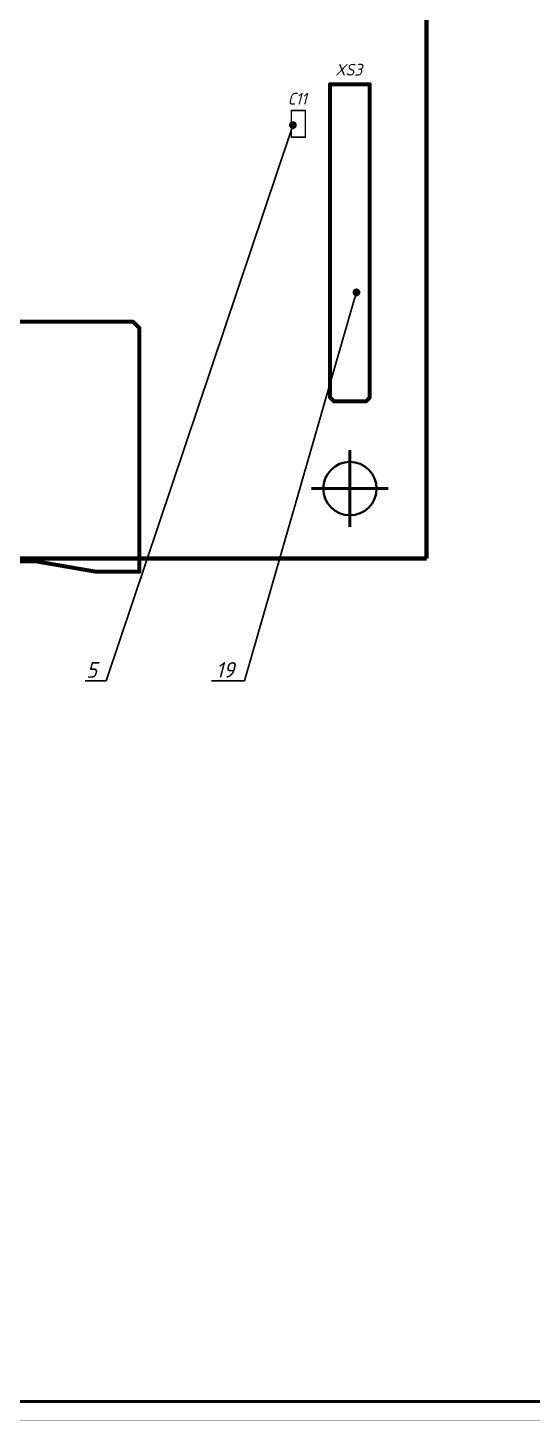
# Paper-space layout 'Layout1' of a CAD drawing. Header units: millimetres. Extents: x 0 to 841, y 0 to 594.
# Drawn here: x 245.4 to 374.6, y 0 to 356.9 of the extents above; entities that cross this region are included whole.
import ezdxf
from ezdxf import colors
from ezdxf.entities.mleader import LeaderData, LeaderLine
from ezdxf.math import Vec2, Vec3

# ---------------------------------------------------------------- set-up
doc = ezdxf.new("R2010")
doc.units = ezdxf.units.MM
doc.layers.get('0').update_dxf_attribs({"lineweight": 50})
for name, color, linetype in [('Sheet', 255, 'Continuous'), ('TopLayer', 1, 'Continuous'), ('TopOverlay', 29, 'Continuous')]:
    doc.layers.add(name, color=color, linetype=linetype)
doc.layers.add('Отверстия', color=7, linetype='Continuous', lineweight=30)
doc.styles.add('Gost', font='GOST type B.ttf', dxfattribs={"oblique": 15, "height": 6})

# ---------------------------------------------------------------- blocks, each defined once
blk = doc.blocks.new('_Dot')
at = {"color": 0, "linetype": 'ByBlock', "lineweight": -2}
blk.add_line((-0.5, 0), (-1, 0), dxfattribs=at)
at = {"color": 0, "linetype": 'ByBlock', "lineweight": 90, "const_width": 0.5}
blk.add_lwpolyline([(-0.25, 0, 1), (0.25, 0, 1)], format="xyb", close=True, dxfattribs=at)

psp = doc.layouts.get("Layout1")

# ---------------------------------------------------------------- linework, layer by layer
at = {"lineweight": 50}
for p, q in [((327.905, 229.08), (327.905, 248.746)), ((318.073, 238.913), (337.738, 238.913))]:
    psp.add_line(p, q, dxfattribs=at)
at = {"layer": 'Sheet', "lineweight": 40}
for points, const_width in [([(0.05, 594.007), (841.007, 594.007), (841.007, 0.05), (0.05, 0.05), (0.05, 594.007)], 0.0991), ([(836.05, 5.007), (8.05, 5.007)], 0.749)]:
    psp.add_lwpolyline(points, dxfattribs=dict(at, const_width=const_width))
at = {"layer": 'TopLayer', "color": 18, "lineweight": 70}
for p, q in [((347.555, 498.983), (347.555, 220.983)), ((347.555, 220.983), (89.555, 220.983))]:
    psp.add_line(p, q, dxfattribs=at)
at = {"layer": 'TopOverlay', "lineweight": 40}
for points, const_width in [([(322.835, 262.239), (322.835, 342.503)], 1.016), ([(322.835, 342.503), (332.995, 342.503)], 1.016), ([(332.995, 262.239), (332.995, 342.503)], 1.016), ([(312.907, 335.743), (316.507, 335.743)], 0.4), ([(312.907, 328.943), (312.907, 335.743)], 0.4), ([(316.507, 328.943), (316.507, 335.743)], 0.4), ([(312.907, 328.943), (316.507, 328.943)], 0.4), ([(215.088, 281.645), (272.34, 281.645)], 1.016), ([(272.34, 281.645), (273.864, 280.121)], 1.016), ([(273.966, 230.032), (273.966, 280.117)], 1.016), ([(322.835, 262.239), (323.851, 261.223)], 1.016), ([(323.851, 261.223), (331.979, 261.223)], 1.016), ([(331.979, 261.223), (332.995, 262.239)], 1.016), ([(273.966, 217.637), (273.966, 230.032)], 1.016), ([(213.107, 220.278), (247.448, 220.278)], 1.016), ([(247.448, 220.278), (262.669, 217.637)], 1.016), ([(262.669, 217.637), (273.966, 217.637)], 1.016)]:
    psp.add_lwpolyline(points, dxfattribs=dict(at, const_width=const_width))
for points, const_width in [([(322.581, 342.503, 1), (323.089, 342.503, 1)], 0.508), ([(322.581, 342.503, 1), (323.089, 342.503, 1)], 0.508), ([(332.741, 342.503, 1), (333.249, 342.503, 1)], 0.508), ([(332.741, 342.503, 1), (333.249, 342.503, 1)], 0.508), ([(312.807, 335.743, 1), (313.007, 335.743, 1)], 0.2), ([(312.807, 335.743, 1), (313.007, 335.743, 1)], 0.2), ([(316.407, 335.743, 1), (316.607, 335.743, 1)], 0.2), ([(316.407, 335.743, 1), (316.607, 335.743, 1)], 0.2), ([(312.807, 328.943, 1), (313.007, 328.943, 1)], 0.2), ([(312.807, 328.943, 1), (313.007, 328.943, 1)], 0.2), ([(316.407, 328.943, 1), (316.607, 328.943, 1)], 0.2), ([(316.407, 328.943, 1), (316.607, 328.943, 1)], 0.2), ([(255.932, 281.645, 1), (256.44, 281.645, 1)], 0.508), ([(272.086, 281.645, 1), (272.594, 281.645, 1)], 0.508), ([(272.086, 281.645, 1), (272.594, 281.645, 1)], 0.508), ([(273.763, 280.035, 1.0704242), (274.238, 280.035, 1.0704242)], 0.508), ([(273.712, 268.64, 1), (274.22, 268.64, 1)], 0.508), ([(322.581, 262.239, 1), (323.089, 262.239, 1)], 0.508), ([(322.581, 262.239, 1), (323.089, 262.239, 1)], 0.508), ([(323.597, 261.223, 1), (324.105, 261.223, 1)], 0.508), ([(323.597, 261.223, 1), (324.105, 261.223, 1)], 0.508), ([(331.725, 261.223, 1), (332.233, 261.223, 1)], 0.508), ([(331.725, 261.223, 1), (332.233, 261.223, 1)], 0.508), ([(332.741, 262.239, 1), (333.249, 262.239, 1)], 0.508), ([(332.741, 262.239, 1), (333.249, 262.239, 1)], 0.508), ([(273.712, 242.732, 1), (274.22, 242.732, 1)], 0.508), ([(273.712, 230.032, 1), (274.22, 230.032, 1)], 0.508), ([(247.194, 220.278, 1), (247.702, 220.278, 1)], 0.508), ([(247.194, 220.278, 1), (247.702, 220.278, 1)], 0.508), ([(262.415, 217.637, 1), (262.923, 217.637, 1)], 0.508), ([(262.415, 217.637, 1), (262.923, 217.637, 1)], 0.508), ([(273.712, 217.637, 1), (274.22, 217.637, 1)], 0.508), ([(273.712, 217.637, 1), (274.22, 217.637, 1)], 0.508)]:
    psp.add_lwpolyline(points, format="xyb", close=True, dxfattribs=dict(at, const_width=const_width))
at = {"layer": 'Отверстия', "lineweight": 40}
for p, q in [((323.074, 243.744), (322.224, 242.709)), ((324.109, 244.594), (323.074, 243.744)), ((325.291, 245.226), (324.109, 244.594)), ((326.572, 245.614), (325.291, 245.226)), ((327.905, 245.746), (326.572, 245.614)), ((329.239, 245.614), (327.905, 245.746)), ((330.52, 245.226), (329.239, 245.614)), ((331.702, 244.594), (330.52, 245.226)), ((332.737, 243.744), (331.702, 244.594)), ((333.587, 242.709), (332.737, 243.744)), ((321.204, 240.246), (321.073, 238.913)), ((321.593, 241.528), (321.204, 240.246)), ((322.224, 242.709), (321.593, 241.528)), ((334.218, 241.528), (333.587, 242.709)), ((334.607, 240.246), (334.218, 241.528)), ((334.738, 238.913), (334.607, 240.246)), ((321.073, 238.913), (321.204, 237.58)), ((321.204, 237.58), (321.593, 236.298)), ((321.593, 236.298), (322.224, 235.117)), ((333.587, 235.117), (334.218, 236.298)), ((334.218, 236.298), (334.607, 237.58)), ((334.607, 237.58), (334.738, 238.913)), ((322.224, 235.117), (323.074, 234.081)), ((323.074, 234.081), (324.109, 233.232)), ((324.109, 233.232), (325.291, 232.6)), ((325.291, 232.6), (326.572, 232.211)), ((326.572, 232.211), (327.905, 232.08)), ((327.905, 232.08), (329.239, 232.211)), ((329.239, 232.211), (330.52, 232.6)), ((330.52, 232.6), (331.702, 233.232)), ((331.702, 233.232), (332.737, 234.081)), ((332.737, 234.081), (333.587, 235.117))]:
    psp.add_line(p, q, dxfattribs=at)

# ---------------------------------------------------------------- texts
at = {"layer": 'TopOverlay', "lineweight": 40, "style": 'Gost', "oblique": 15}
for s, p in [('XS3', (324.197, 344.719)), ('C11', (311.975, 337.281))]:
    psp.add_text(s, height=3, dxfattribs=at).set_placement(p)

# ---------------------------------------------------------------- leaders
at = {"color": 1, "lineweight": 20}
ml = psp.add_multileader_mtext('Standard', dxfattribs=at)
ml.set_content('5', color=1, style='Gost')
ml.set_leader_properties()
ml.set_arrow_properties(name='DOT')
ml.build(insert=Vec2(0, 0))
ml.multileader.update_dxf_attribs({"text_right_attachment_type": 6, "dogleg_length": 0.36, "arrow_head_size": 2})
ctx = ml.context
ctx.base_point, ctx.arrow_head_size, ctx.plane_origin = Vec3(258.104, 192.459), 2, Vec3(317.773, 331.962)
ctx.right_attachment, ctx.text_align_type = 6, 2
notes = []
notes.append((ctx, [(0, (1, 1, 0), (265.506, 189.659), (-1, 0), 0.36, [(0, [(313.318, 332.029)], 0, [])])]))
ctx.mtext.insert, ctx.mtext.alignment, ctx.mtext.flow_direction = Vec3(263.146, 194.459), 3, 5
ml = psp.add_multileader_mtext('Standard', dxfattribs=at)
ml.set_content('19', color=1, style='Gost')
ml.set_leader_properties()
ml.set_arrow_properties(name='DOT')
ml.build(insert=Vec2(0, 0))
ml.multileader.update_dxf_attribs({"text_right_attachment_type": 6, "dogleg_length": 0.36, "arrow_head_size": 2})
ctx = ml.context
ctx.base_point, ctx.arrow_head_size, ctx.plane_origin = Vec3(291.255, 192.459), 2, Vec3(329.595, 289.175)
ctx.right_attachment, ctx.text_align_type = 6, 2
notes.append((ctx, [(0, (1, 1, 0), (300.948, 189.659), (-1, 0), 0.36, [(0, [(329.595, 289.175)], 0, [])])]))
ctx.mtext.insert, ctx.mtext.alignment, ctx.mtext.flow_direction = Vec3(298.284, 194.459), 3, 5
for ctx, leaders in notes:
    for number, flags, end, landing, length, lines in leaders:
        leader = LeaderData()
        leader.index, (leader.has_last_leader_line, leader.has_dogleg_vector, leader.attachment_direction) = number, flags
        leader.last_leader_point, leader.dogleg_vector, leader.dogleg_length = Vec3(end), Vec3(landing), length
        for number, points, colour, breaks in lines:
            line = LeaderLine()
            line.index, line.vertices, line.color, line.breaks = number, Vec3.list(points), colors.encode_raw_color(colour), breaks
            leader.lines.append(line)
        ctx.leaders.append(leader)

doc.saveas('drawing.dxf')
